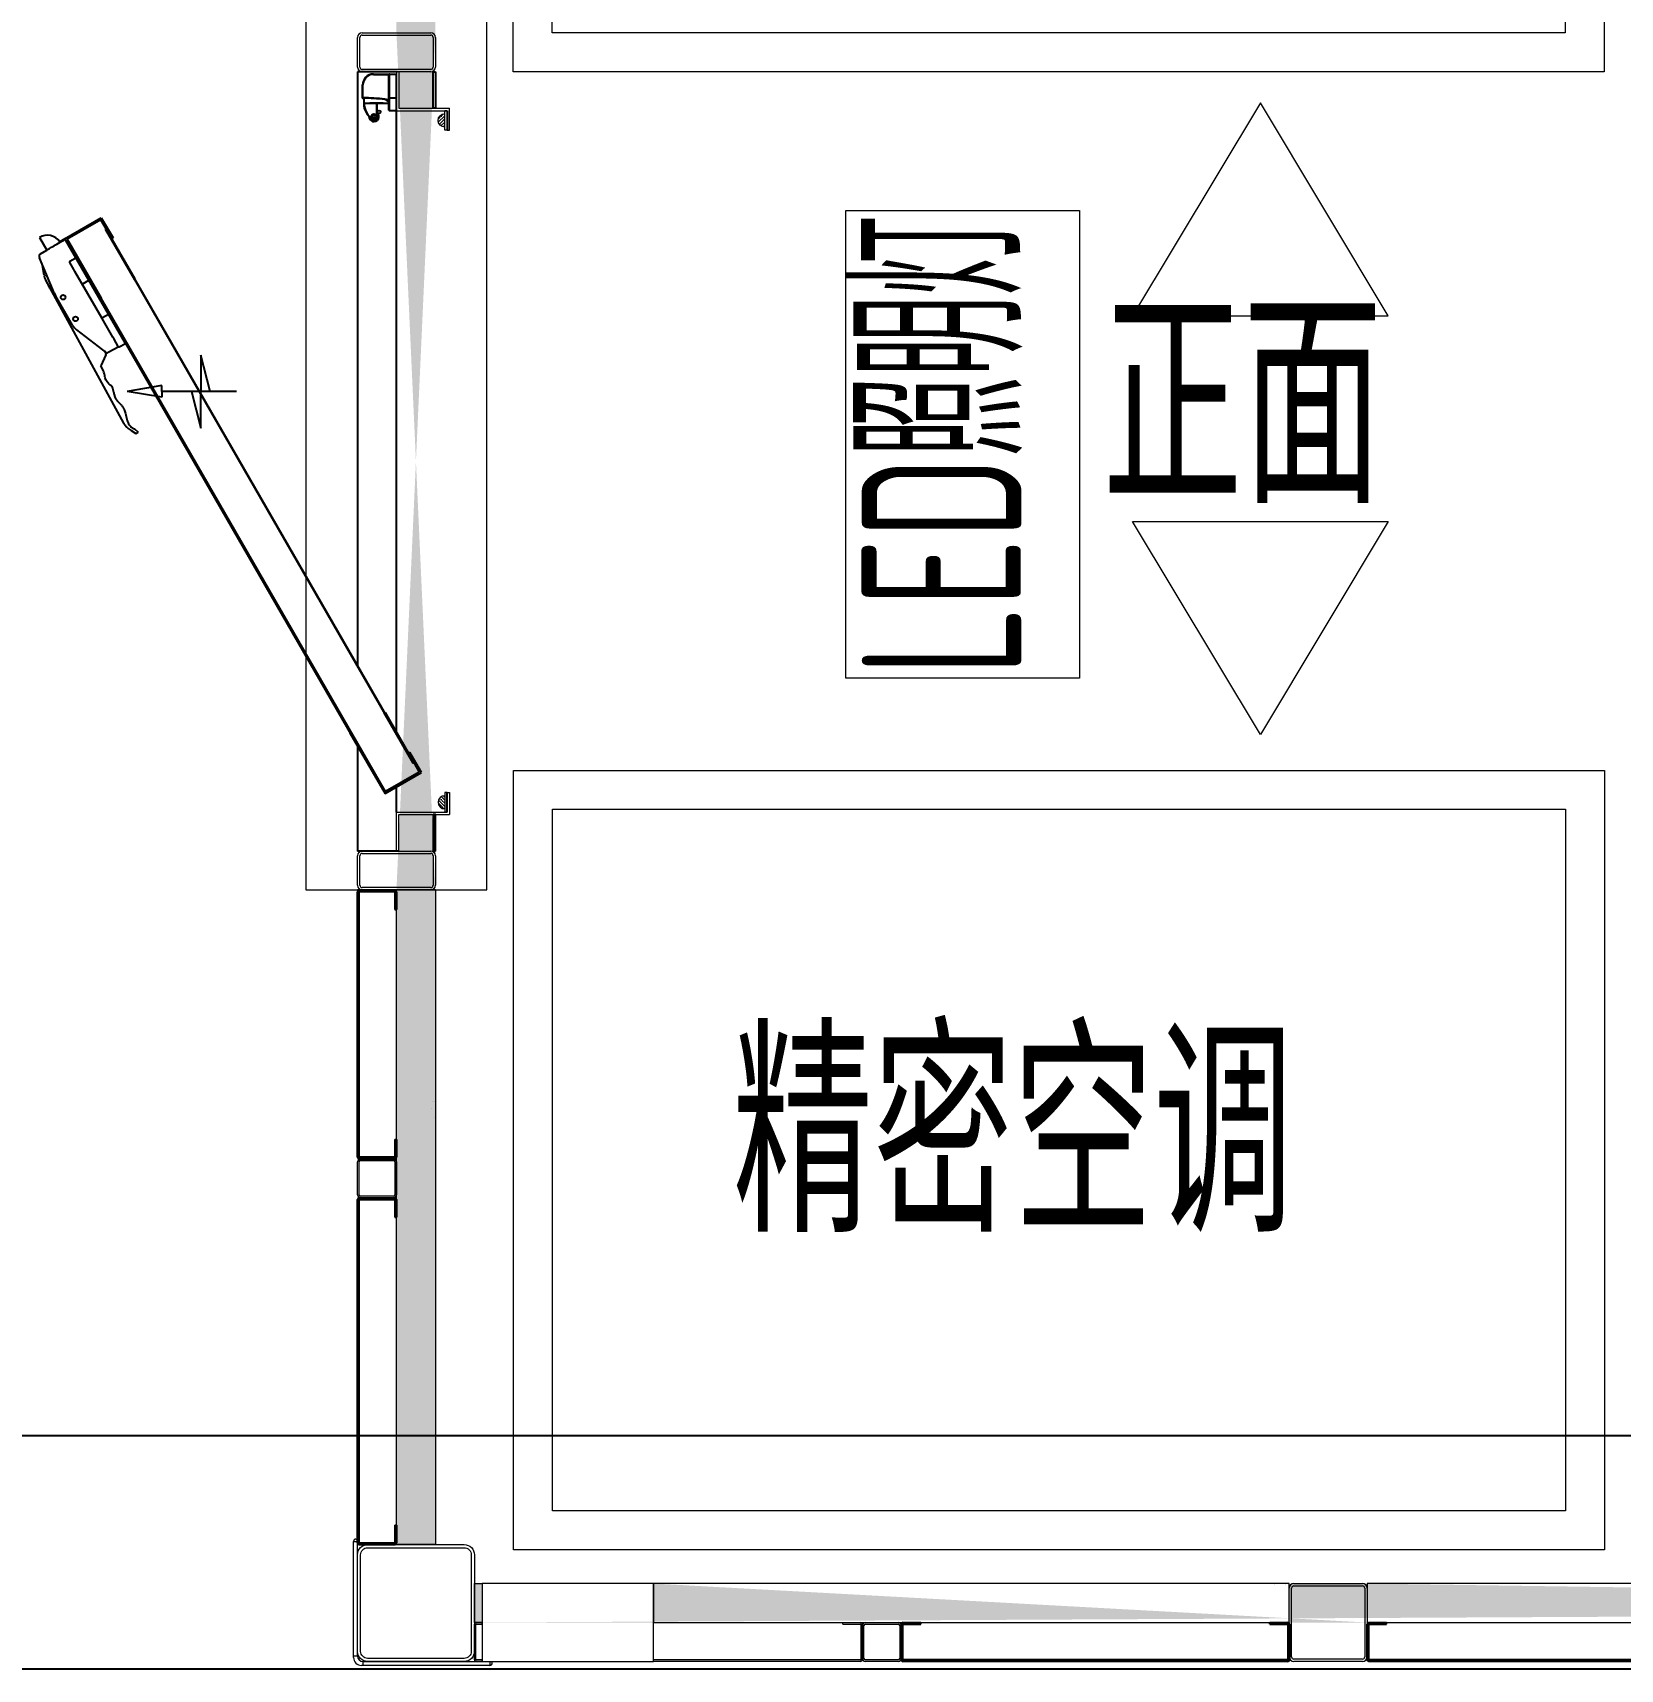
# Model space of a CAD drawing. Extents: x 758840 to 1108724, y -102573 to 143521.
# Drawn here: x 793771 to 795809, y 64583 to 66682 of the extents above; entities that cross this region are included whole.
import ezdxf

# ---------------------------------------------------------------- set-up
doc = ezdxf.new("R2010")
doc.units = 0
doc.header["$LTSCALE"] = 1000
doc.header["$MEASUREMENT"] = 0
doc.linetypes.add('DASHDOT', pattern=[1, 0.5, -0.25, 0, -0.25])
for name, color, linetype in [('02电气-设备', 255, 'Continuous'), ('02电气-设备基础', 252, 'Continuous'), ('DX', 3, 'DASHDOT'), ('HATCH', 4, 'Continuous'), ('hdt-101供电设计', 6, 'Continuous'), ('LWIRE', 1, 'Continuous'), ('空调标注', 3, 'Continuous')]:
    doc.layers.add(name, color=color, linetype=linetype)
doc.layers.add('ACS_KT_LH', color=51, linetype='ACS-LH', lineweight=60)
doc.layers.add('细实线', color=3, linetype='Continuous', lineweight=5)
doc.styles.add('Huarun_ziti', font='gbenor.shx', dxfattribs={"width": 0.7, "bigfont": 'gbcbig.shx'})
doc.styles.get("Standard").update_dxf_attribs({"font": 'gbenor.shx', "bigfont": 'gbcbig.shx'})
doc.styles.add('宋体', font='', dxfattribs={"width": 0.7})
doc.styles.get('宋体').set_extended_font_data('SimSun')
doc.linetypes.add('ACS-LH', pattern='A,1,-0.25,1,-0.25,1,-0.25,1,-0.4,["LH",宋体,S=0.25,R=0,X=-0.2,Y=-0.1],-0.4', length=5.55)

# ---------------------------------------------------------------- blocks, each defined once
blk = doc.blocks.new('40KW CRAC-1')
at = {"layer": 'DX', "linetype": 'ByBlock', "lineweight": 13}
for points in [[(-1400, 0), (-1400, 1000), (0, 1000), (0, 0)], [(-1350, 50), (-1350, 950), (-50, 950), (-50, 50)]]:
    blk.add_lwpolyline(points, close=True, dxfattribs=at)
at = {"layer": 'LWIRE', "lineweight": -3}
blk.add_text('精密空调', height=250, dxfattribs=at).set_placement((-1118.9, 407.3))
blk = doc.blocks.new('dfgfdgdf')
at = {"lineweight": 15}
h = blk.add_hatch(dxfattribs=at)
h.set_pattern_fill('ANSI35', color=2, scale=0.9)
h.set_pattern_definition([(45, (0, 0), (-4.041115254, 4.041115254), []), (45, (4.041, 0), (-4.041115254, 4.041115254), [7.14375, -1.42875, 0, -1.42875])])
h.paths.add_polyline_path([(1999348.3, 678429.3), (1999331.3, 678429.3, 1)])
blk.add_line((1999352.3, 678432.3), (1999327.3, 678432.3))
at = {"color": 0, "lineweight": 15}
for p, q in [((1999352.3, 678432.3), (1999327.3, 678432.3)), ((1999327.3, 678432.3), (1999327.3, 678429.3)), ((1999327.3, 678429.3), (1999352.3, 678429.3)), ((1999352.3, 678432.3), (1999352.3, 678429.3))]:
    blk.add_line(p, q, dxfattribs=at)
blk.add_arc((1999339.8, 678429.3), 8.49, 180, 360, dxfattribs=at)
blk = doc.blocks.new('BD4-PAL0101-LVPM-05')
at = {"ltscale": 5}
h = blk.add_hatch(dxfattribs=at)
h.set_pattern_fill('隔热材料01', color=8, scale=80, angle=225)
h.set_pattern_definition([(135, (16630031.106, -8273960.625), (-28.28427125, -28.28427125), [4.0142, -35.9858]), (135, (16630052.296, -8273939.435), (-28.28427125, -28.28427125), [4.0142, -35.9858]), (315, (16630018.67, -8273934.673), (28.28427125, 28.28427125), [4.0142, -35.9858]), (315, (16630026.344, -8273927), (28.28427125, 28.28427125), [4.0142, -35.9858]), (45, (16630003.813, -8273940.44), (-28.28427125, 28.28427125), [40.0194, 0.0194]), (360, (16630013.128, -8273933.964), (28.2842, -28.2842), [3.4144, -53.1542]), (341.56505, (16629988.258, -8273962.248), (28.284169758, -28.28429741), [2.244, -87.1988]), (341.56505, (16630016.542, -8273933.964), (28.284169758, -28.28429741), [2.244, -87.1988]), (18.43495, (16629980.586, -8273963.667), (28.28429741, -28.28416976), [4.488, -84.9548]), (18.43495, (16630008.87, -8273935.383), (28.28429741, -28.28416976), [4.488, -84.9548]), (288.43495, (16629993.225, -8273965.796), (28.28429741, -28.284169758), [21.3712, -68.0716]), (288.43495, (16630021.51, -8273937.512), (28.28429741, -28.284169758), [21.3712, -68.0716]), (341.56505, (16630002.822, -8273988.909), (28.284169758, -28.28429741), [2.244, -87.1988]), (341.56505, (16630031.106, -8273960.625), (28.284169758, -28.28429741), [2.244, -87.1988]), (360, (16630033.235, -8273961.334), (28.2842, -28.2842), [3.4144, -53.1542]), (18.43495, (16630008.365, -8273989.62), (28.28429741, -28.28416976), [4.488, -84.9548]), (18.43495, (16630036.65, -8273961.334), (28.28429741, -28.28416976), [4.488, -84.9548]), (270, (16630053.005, -8273941.564), (28.2842, -28.2842), [3.4144, -53.1542]), (288.43495, (16630024.011, -8273967.719), (28.28429741, -28.284169758), [2.244, -87.1988]), (288.43495, (16630052.296, -8273939.435), (28.28429741, -28.284169758), [2.244, -87.1988]), (251.56505, (16630024.72, -8273973.262), (28.28416976, -28.28429741), [4.488, -84.9548]), (251.56505, (16630053.005, -8273944.978), (28.28416976, -28.28429741), [4.488, -84.9548]), (341.56505, (16630000.899, -8273958.122), (28.284169758, -28.28429741), [21.3712, -68.0716]), (341.56505, (16630029.183, -8273929.838), (28.284169758, -28.28429741), [21.3712, -68.0716]), (270, (16630025.635, -8273921.457), (28.2842, -28.2842), [3.4144, -53.1542]), (288.43495, (16629997.35, -8273953.155), (28.28429741, -28.284169758), [2.244, -87.1988]), (288.43495, (16630025.635, -8273924.871), (28.28429741, -28.284169758), [2.244, -87.1988]), (251.56505, (16629998.77, -8273945.483), (28.28416976, -28.28429741), [4.488, -84.9548]), (251.56505, (16630027.054, -8273917.2), (28.28416976, -28.28429741), [4.488, -84.9548])])
edge = h.paths.add_edge_path()
edge.add_line((8308263.1, -4142761.1), (8308263.1, -4141811.1))
edge.add_line((8308213.1, -4141811.1), (8308213.1, -4142761.1))
edge.add_line((8308263.1, -4143861.1), (8308263.1, -4144701.1))
edge.add_line((8308213.1, -4144701.1), (8308213.1, -4143861.1))
h = blk.add_hatch(dxfattribs=at)
h.set_pattern_fill('隔热材料01', color=8, scale=80, angle=45)
h.set_pattern_definition([(315, (1.005, -51.474), (28.28427125, 28.28427125), [4.0142, -35.9858]), (315, (-20.185, -72.664), (28.28427125, 28.28427125), [4.0142, -35.9858]), (135, (13.44, -77.425), (-28.28427125, -28.28427125), [4.0142, -35.9858]), (135, (5.767, -85.1), (-28.28427125, -28.28427125), [4.0142, -35.9858]), (225, (28.298, -71.66), (28.28427125, -28.28427125), [40.0194, 0.0194]), (180, (18.983, -78.135), (-28.2842, 28.2842), [3.4144, -53.1542]), (161.56505, (43.853, -49.85), (-28.284169758, 28.28429741), [2.244, -87.1988]), (161.56505, (15.569, -78.135), (-28.284169758, 28.28429741), [2.244, -87.1988]), (198.43495, (51.525, -48.43), (-28.28429741, 28.28416976), [4.488, -84.9548]), (198.43495, (23.24, -76.716), (-28.28429741, 28.28416976), [4.488, -84.9548]), (108.43495, (38.886, -46.303), (-28.28429741, 28.284169758), [21.3712, -68.0716]), (108.43495, (10.602, -74.587), (-28.28429741, 28.284169758), [21.3712, -68.0716]), (161.56505, (29.29, -23.19), (-28.284169758, 28.28429741), [2.244, -87.1988]), (161.56505, (1.005, -51.474), (-28.284169758, 28.28429741), [2.244, -87.1988]), (180, (-1.124, -50.765), (-28.2842, 28.2842), [3.4144, -53.1542]), (198.43495, (23.746, -22.48), (-28.28429741, 28.28416976), [4.488, -84.9548]), (198.43495, (-4.538, -50.765), (-28.28429741, 28.28416976), [4.488, -84.9548]), (90, (-20.894, -70.535), (-28.2842, 28.2842), [3.4144, -53.1542]), (108.43495, (8.1, -44.38), (-28.28429741, 28.284169758), [2.244, -87.1988]), (108.43495, (-20.185, -72.664), (-28.28429741, 28.284169758), [2.244, -87.1988]), (71.56505, (7.39, -38.836), (-28.28416976, 28.28429741), [4.488, -84.9548]), (71.56505, (-20.894, -67.12), (-28.28416976, 28.28429741), [4.488, -84.9548]), (161.56505, (31.212, -53.976), (-28.284169758, 28.28429741), [21.3712, -68.0716]), (161.56505, (2.928, -82.26), (-28.284169758, 28.28429741), [21.3712, -68.0716]), (90, (6.476, -90.642), (-28.2842, 28.2842), [3.4144, -53.1542]), (108.43495, (34.76, -58.943), (-28.28429741, 28.284169758), [2.244, -87.1988]), (108.43495, (6.476, -87.228), (-28.28429741, 28.284169758), [2.244, -87.1988]), (71.56505, (33.34, -66.615), (-28.28416976, 28.28429741), [4.488, -84.9548]), (71.56505, (5.057, -94.9), (-28.28416976, 28.28429741), [4.488, -84.9548])])
edge = h.paths.add_edge_path()
edge.add_line((8308313.1, -4144801.1), (8308313.1, -4144751.1))
edge.add_line((8308323.1, -4144751.1), (8308323.1, -4144801.1))
edge.add_line((8308543.1, -4144801.1), (8309359, -4144801.1))
edge.add_line((8309359, -4144751.1), (8308543.1, -4144751.1))
edge.add_line((8309459, -4144801.1), (8311223.1, -4144801.1))
edge.add_line((8311223.1, -4144751.1), (8309459, -4144751.1))
edge.add_line((8312873.1, -4144801.1), (8318069.1, -4144801.1))
edge.add_line((8318069.1, -4144751.1), (8312873.1, -4144751.1))
edge.add_line((8318169.1, -4144801.1), (8321719.1, -4144801.1))
edge.add_line((8321719.1, -4144751.1), (8318169.1, -4144751.1))
edge = h.paths.add_edge_path(flags=17)
edge.add_line((8318069.1, -4144801.1), (8318069.1, -4144751.1))
edge.add_line((8318169.1, -4144751.1), (8318169.1, -4144801.1))
edge.add_line((8312873.1, -4144751.1), (8312873.1, -4144801.1))
edge.add_line((8311223.1, -4144801.1), (8311223.1, -4144751.1))
edge.add_line((8308543.1, -4144751.1), (8308543.1, -4144801.1))
edge.add_line((8321719.1, -4144801.1), (8321719.1, -4144751.1))
at = {"layer": 'HATCH'}
h = blk.add_hatch(dxfattribs=at)
h.set_pattern_fill('ANSI32', color=256, angle=240)
h.set_pattern_definition([(285, (8603550.961, -3074501.65), (9.200443495, 2.465251405), []), (285, (8603548.716, -3074505.539), (9.200443495, 2.465251405), [])])
h.paths.add_polyline_path([(8307833.6, -4143001.1), (8307790.3, -4143026.1), (8307834, -4143101.8), (8307832.6, -4143103.4), (8307787.6, -4143025.4), (8307834.3, -4142998.4), (8307849.3, -4143024.3), (8307847.6, -4143025.3), (8307840.6, -4143013.2)])
h = blk.add_hatch(dxfattribs=at)
h.set_pattern_fill('ISO02W100', color=256, scale=0.5, angle=330)
h.set_pattern_definition([(330, (8603550.9606, -3074501.6503), (1.25, 2.1650635095), [6, -1.5])])
h.paths.add_polyline_path([(8307840.6, -4143013.2), (8307847.6, -4143025.3), (8307877.6, -4143077.4), (8307876.8, -4143077.9), (8307839.7, -4143013.7)])
h = blk.add_hatch(dxfattribs=at)
h.set_pattern_fill('ISO02W100', color=256, scale=0.5, angle=270)
h.set_pattern_definition([(270, (11320714.6773, -3154496.8155), (2.5, -5e-16), [6, -1.5])])
h.paths.add_polyline_path([(8308235.4, -4143697.7), (8308228.4, -4143685.5), (8308198.4, -4143633.5), (8308197.5, -4143634), (8308234.6, -4143698.2)])
h = blk.add_hatch(dxfattribs=at)
h.set_pattern_fill('ANSI32', color=256, angle=180)
h.set_pattern_definition([(225, (11320714.677, -3154496.816), (6.73519209, -6.73519209), []), (225, (11320710.187, -3154496.816), (6.73519209, -6.73519209), [])])
h.paths.add_polyline_path([(8308242.4, -4143709.8), (8308199.1, -4143734.8), (8308155.4, -4143659.1), (8308153.4, -4143659.5), (8308198.4, -4143737.5), (8308245.2, -4143710.5), (8308230.2, -4143684.5), (8308228.4, -4143685.5), (8308235.4, -4143697.7)])
at = {"lineweight": 15}
for p, q in [((8308096.8, -4142666.5), (8308096.8, -4143861.1)), ((8308329.3, -4143861.1), (8308329.3, -4142666.5)), ((8308213, -4142811.1), (8308213, -4142861.1)), ((8308216, -4142811.1), (8308216, -4142858.1)), ((8308216, -4142858.1), (8308281, -4142858.1)), ((8308281, -4142886.1), (8308281, -4142858.1)), ((8308213, -4142861.1), (8308278, -4142861.1)), ((8308278, -4142861.1), (8308278, -4142886.1)), ((8308278, -4142886.1), (8308281, -4142886.1)), ((8308278, -4143761.1), (8308278, -4143736.1)), ((8308278, -4143736.1), (8308281, -4143736.1)), ((8308281, -4143736.1), (8308281, -4143764.1)), ((8308213, -4143811.1), (8308213, -4143761.1)), ((8308213, -4143761.1), (8308278, -4143761.1)), ((8308216, -4143811.1), (8308216, -4143764.1)), ((8308216, -4143764.1), (8308281, -4143764.1)), ((8308096.8, -4143861.1), (8308329.3, -4143861.1)), ((8308213.1, -4144701.1), (8308213.1, -4143861.1)), ((8308213.1, -4143861.1), (8308263.1, -4143861.1)), ((8308263.1, -4143861.1), (8308263.1, -4144701.1)), ((8308263.1, -4144701.1), (8308213.1, -4144701.1)), ((8308313.1, -4144801.1), (8308313.1, -4144751.1)), ((8308313.1, -4144751.1), (8308323.1, -4144751.1)), ((8308323.1, -4144751.1), (8308323.1, -4144801.1)), ((8309359, -4144751.1), (8308543.1, -4144751.1)), ((8308543.1, -4144751.1), (8308543.1, -4144801.1)), ((8309359, -4144801.1), (8309359, -4144751.1)), ((8309459, -4144751.1), (8309459, -4144801.1)), ((8311223.1, -4144751.1), (8309459, -4144751.1)), ((8308323.1, -4144801.1), (8308313.1, -4144801.1)), ((8308323.1, -4144803.1), (8308323.1, -4144801.1)), ((8308543.1, -4144801.1), (8309359, -4144801.1)), ((8309459, -4144801.1), (8311223.1, -4144801.1)), ((8308323.1, -4144851.1), (8308323.1, -4144849.1)), ((8308543.1, -4144851.1), (8308543.1, -4144849.1))]:
    blk.add_line(p, q, dxfattribs=at)
at = {"lineweight": -3}
for p, q in [((8308213, -4142811.1), (8308163, -4142811.1)), ((8308163, -4142811.1), (8308163, -4143572.2)), ((8308213, -4143660.8), (8308213, -4142861.1)), ((8308163, -4143676.2), (8308163, -4143811.1)), ((8308213, -4143761.1), (8308213, -4143729.1)), ((8308213, -4143811.1), (8308163.1, -4143811.1))]:
    blk.add_line(p, q, dxfattribs=at)
at = {"linetype": 'Continuous'}
for p, q in [((8308183.5, -4142814.1), (8308183.5, -4142814.6)), ((8308183.5, -4142814.1), (8308213, -4142814.1)), ((8308183.5, -4142814.6), (8308203.5, -4142814.6)), ((8308203, -4142814.1), (8308203, -4142849.4)), ((8308203.5, -4142860.6), (8308203.5, -4142814.7)), ((8308204, -4142814.1), (8308204, -4142814.4)), ((8308204, -4142861.1), (8308204, -4142814.4)), ((8308204, -4142814.4), (8308213, -4142814.4)), ((8308213, -4142861.1), (8308213, -4142814.1)), ((8308169.5, -4142844.6), (8308169.5, -4142828.1)), ((8308169.5, -4142828.1), (8308170, -4142828.1)), ((8308170, -4142844.6), (8308170, -4142828.1)), ((8308169.5, -4142844.6), (8308170, -4142844.6)), ((8308170, -4142845.1), (8308170, -4142844.6)), ((8308171.1, -4142845.1), (8308171.1, -4142852)), ((8308203.4, -4142852), (8308171.1, -4142852)), ((8308171.6, -4142851.7), (8308171.6, -4142845.1)), ((8308195.9, -4142851.5), (8308179.3, -4142851.5)), ((8308187.7, -4142868.5), (8308187.7, -4142852)), ((8308188.2, -4142868.5), (8308188.2, -4142851.5)), ((8308198.3, -4142846.4), (8308198.3, -4142846.9)), ((8308203.5, -4142849.4), (8308203, -4142849.4)), ((8308204, -4142844.8), (8308213, -4142844.8)), ((8308182.3, -4142871.5), (8308182, -4142871.9)), ((8308187.7, -4142868.5), (8308188.2, -4142868.5)), ((8308213, -4142861.1), (8308204, -4142861.1))]:
    blk.add_line(p, q, dxfattribs=at)
for p, q in [((8308214.5, -4142811.1), (8308213, -4142811.1)), ((8307787.6, -4143025.4), (8307834.3, -4142998.4)), ((8307833.6, -4143001.1), (8307790.3, -4143026.1)), ((8307847.6, -4143025.3), (8307833.6, -4143001.1)), ((8307834.3, -4142998.4), (8307849.3, -4143024.3)), ((8307832.6, -4143103.4), (8307787.6, -4143025.4)), ((8307865.2, -4143159.8), (8307787.6, -4143025.4)), ((8307790.3, -4143026.1), (8307834, -4143101.8)), ((8308202.1, -4143640), (8307840.6, -4143013.2)), ((8307849.3, -4143024.3), (8307847.6, -4143025.3)), ((8307876.8, -4143077.9), (8307877.6, -4143077.4)), ((8307876.8, -4143077.9), (8308201.3, -4143640.5)), ((8307832.6, -4143103.4), (8307834, -4143101.8)), ((8307832.6, -4143103.4), (8308157.1, -4143666)), ((8308158.8, -4143665), (8307834, -4143101.8)), ((8307973.9, -4143221.4), (8307961.9, -4143174.7)), ((8307961.9, -4143174.7), (8307961.9, -4143221.5)), ((8307911.9, -4143213.8), (8307867.5, -4143221.4)), ((8307911.9, -4143221.4), (8307911.9, -4143213.8)), ((8307911.9, -4143228.9), (8307867.5, -4143221.4)), ((8307911.9, -4143221.4), (8307911.9, -4143228.9)), ((8308007.9, -4143221.4), (8307911.9, -4143221.4)), ((8307949.9, -4143221.4), (8307961.9, -4143268.4)), ((8307961.9, -4143268.4), (8307961.9, -4143221.5)), ((8308197.5, -4143634), (8308198.4, -4143633.5)), ((8308197.5, -4143634), (8308198.4, -4143633.5)), ((8308153.4, -4143659.5), (8308155.4, -4143659.1)), ((8308153.4, -4143659.5), (8308155.4, -4143659.1)), ((8308153.4, -4143659.5), (8308198.4, -4143737.5)), ((8308199.1, -4143734.8), (8308155.4, -4143659.1)), ((8308230.2, -4143684.5), (8308228.4, -4143685.5)), ((8308228.4, -4143685.5), (8308242.4, -4143709.8)), ((8308245.2, -4143710.5), (8308230.2, -4143684.5)), ((8308198.4, -4143737.5), (8308245.2, -4143710.5)), ((8308242.4, -4143709.8), (8308199.1, -4143734.8)), ((8308216, -4143811.1), (8308213, -4143811.1))]:
    blk.add_line(p, q)
at = {"linetype": 'Continuous', "lineweight": 25}
for p, q in [((8307754.9, -4143023.7), (8307764.3, -4143039.9)), ((8307787.6, -4143025.4), (8307781.2, -4143029.3)), ((8307787.6, -4143025.4), (8307788, -4143026.2)), ((8307788, -4143026.2), (8307788.1, -4143026.2)), ((8307801.7, -4143049.8), (8307788.1, -4143026.2)), ((8307756.3, -4143044.9), (8307764.3, -4143039.9)), ((8307773.6, -4143094.7), (8307754.8, -4143049.8)), ((8307761.1, -4143072.3), (8307759, -4143059.9)), ((8307798.8, -4143064.9), (8307793.7, -4143055.9)), ((8307793.9, -4143054.3), (8307801.7, -4143049.8)), ((8307800.4, -4143067.6), (8307798.8, -4143064.9)), ((8307809.3, -4143082.9), (8307800.4, -4143067.6)), ((8307801.7, -4143049.8), (8307807.1, -4143059.2)), ((8307807.1, -4143059.2), (8307809, -4143062.6)), ((8307809, -4143062.6), (8307818.4, -4143078.8)), ((8307863.3, -4143262.2), (8307763.2, -4143078.7)), ((8307764.8, -4143081.6), (8307764.6, -4143081.7)), ((8307835.2, -4143128), (8307809.3, -4143082.9)), ((8307810.6, -4143083.3), (8307818.4, -4143078.8)), ((8307818.4, -4143078.8), (8307843.4, -4143122.1)), ((8307773, -4143097), (8307773.2, -4143096.9)), ((8307797.4, -4143136.5), (8307775.3, -4143098.1)), ((8307849, -4143151.9), (8307835.2, -4143128)), ((8307835.6, -4143126.6), (8307843.4, -4143122.1)), ((8307843.4, -4143122.1), (8307857.7, -4143146.9)), ((8307841.9, -4143172.1), (8307802.7, -4143142.4)), ((8307850.6, -4143154.5), (8307849, -4143151.9)), ((8307857.7, -4143146.9), (8307859.6, -4143150.2)), ((8307859.6, -4143150.2), (8307865.2, -4143159.8)), ((8307840, -4143171.8), (8307838.9, -4143169.9)), ((8307856.6, -4143164.3), (8307842.9, -4143171.6)), ((8307855.8, -4143163.6), (8307850.6, -4143154.5)), ((8307857.4, -4143164.3), (8307865.2, -4143159.8)), ((8307840.1, -4143174.5), (8307833.6, -4143188.6)), ((8307837.1, -4143195), (8307833.6, -4143188.6)), ((8307872.4, -4143271.6), (8307878.7, -4143275.3)), ((8307876.9, -4143269.4), (8307881.5, -4143273.8)), ((8307878.7, -4143275.3), (8307881.5, -4143273.8)), ((8308163.1, -4144203.9), (8308163.1, -4143863.3)), ((8308165.1, -4144203.9), (8308165.1, -4143863.3)), ((8308165.3, -4143861.1), (8308210.9, -4143861.1)), ((8308165.3, -4143863.1), (8308210.9, -4143863.1)), ((8308211.1, -4143863.3), (8308211.1, -4143886.1)), ((8308213.1, -4143863.3), (8308213.1, -4143886.1)), ((8308211.1, -4143886.1), (8308213.1, -4143886.1)), ((8308211.1, -4144181.1), (8308213.1, -4144181.1)), ((8308211.1, -4144181.1), (8308211.1, -4144203.9)), ((8308213.1, -4144181.1), (8308213.1, -4144203.9)), ((8308210.9, -4144204.1), (8308165.3, -4144204.1)), ((8308165.3, -4144206.1), (8308210.9, -4144206.1)), ((8308210.9, -4144206.1), (8308165.3, -4144206.1)), ((8308163.1, -4144698.9), (8308163.1, -4144258.3)), ((8308165.1, -4144698.9), (8308165.1, -4144258.3)), ((8308165.3, -4144256.1), (8308210.9, -4144256.1)), ((8308165.3, -4144258.1), (8308210.9, -4144258.1)), ((8308211.1, -4144258.3), (8308211.1, -4144281.1)), ((8308213.1, -4144258.3), (8308213.1, -4144281.1)), ((8308211.1, -4144281.1), (8308213.1, -4144281.1)), ((8308211.1, -4144676.1), (8308213.1, -4144676.1)), ((8308211.1, -4144676.1), (8308211.1, -4144698.9)), ((8308213.1, -4144676.1), (8308213.1, -4144698.9)), ((8308210.9, -4144699.1), (8308165.3, -4144699.1)), ((8308165.3, -4144701.1), (8308210.9, -4144701.1)), ((8308210.9, -4144701.1), (8308165.3, -4144701.1)), ((8308861.1, -4144848.9), (8308861.1, -4144803.3)), ((8308863.1, -4144848.9), (8308863.1, -4144803.3)), ((8308863.3, -4144801.1), (8308886.1, -4144801.1)), ((8308863.3, -4144803.1), (8308886.1, -4144803.1)), ((8308886.1, -4144803.1), (8308886.1, -4144801.1)), ((8309334.1, -4144803.1), (8309334.1, -4144801.1)), ((8309334.1, -4144801.1), (8309356.9, -4144801.1)), ((8309334.1, -4144803.1), (8309356.9, -4144803.1)), ((8309357.1, -4144803.3), (8309357.1, -4144848.9)), ((8309359.1, -4144848.9), (8309359.1, -4144803.3)), ((8309359.1, -4144803.3), (8309359.1, -4144848.9)), ((8309459, -4144848.9), (8309459, -4144803.3)), ((8309461, -4144848.9), (8309461, -4144803.3)), ((8309461.2, -4144801.1), (8309484, -4144801.1)), ((8309461.2, -4144803.1), (8309484, -4144803.1)), ((8309484, -4144803.1), (8309484, -4144801.1)), ((8309356.9, -4144849.1), (8308863.3, -4144849.1)), ((8309356.9, -4144851.1), (8308863.3, -4144851.1)), ((8310011.5, -4144849.1), (8309461.2, -4144849.1)), ((8310011.5, -4144851.1), (8309461.2, -4144851.1))]:
    blk.add_line(p, q, dxfattribs=at)
at = {"linetype": 'ByBlock', "lineweight": 15}
for p, q in [((8308263.1, -4143861.1), (8308163.1, -4143861.1)), ((8308158.1, -4144846.1), (8308158.1, -4144697.1)), ((8308158.1, -4144697.1), (8308163.1, -4144697.1)), ((8308313.1, -4144751.1), (8308313.1, -4144851.1)), ((8308543.1, -4144751.1), (8308323.1, -4144751.1)), ((8308323.1, -4144751.1), (8308323.1, -4144851.1)), ((8308543.1, -4144851.1), (8308543.1, -4144751.1)), ((8308163.1, -4144844.1), (8308158.1, -4144844.1)), ((8308170.1, -4144851.1), (8308170.1, -4144856.1)), ((8308323.1, -4144851.1), (8308543.1, -4144851.1)), ((8308333.1, -4144851.1), (8308333.1, -4144856.1)), ((8308333.1, -4144856.1), (8308168.1, -4144856.1))]:
    blk.add_line(p, q, dxfattribs=at)
at = {"linetype": 'Continuous', "lineweight": 15}
for p, q in [((8308240.6, -4143861.6), (8308240.6, -4143861.6)), ((8308262.8, -4143906.5), (8308262.8, -4143906.5)), ((8308259.4, -4144132.9), (8308259.4, -4144132.9)), ((8308261.5, -4144132.4), (8308261.5, -4144132.4)), ((8308257.6, -4144140.9), (8308257.6, -4144140.9)), ((8308262.3, -4144153.5), (8308262.3, -4144153.5)), ((8308214.2, -4144220.1), (8308214.2, -4144220.1)), ((8309339.9, -4144751.8), (8309339.9, -4144751.8)), ((8309354.6, -4144752.3), (8309354.6, -4144752.3)), ((8308313.1, -4144848.9), (8308313.1, -4144803.3)), ((8308315.1, -4144848.9), (8308315.1, -4144803.3)), ((8308315.3, -4144801.1), (8308323.1, -4144801.1)), ((8308315.3, -4144803.1), (8308323.1, -4144803.1)), ((8308786.1, -4144803.1), (8308786.1, -4144801.1)), ((8308786.1, -4144801.1), (8308808.9, -4144801.1)), ((8308786.1, -4144803.1), (8308808.9, -4144803.1)), ((8308809.1, -4144803.3), (8308809.1, -4144848.9)), ((8308811.1, -4144848.9), (8308811.1, -4144803.3)), ((8308811.1, -4144803.3), (8308811.1, -4144848.9)), ((8308853.8, -4144800.6), (8308853.8, -4144800.6)), ((8308323.1, -4144849.1), (8308315.3, -4144849.1)), ((8308323.1, -4144851.1), (8308315.3, -4144851.1)), ((8308808.9, -4144849.1), (8308543.1, -4144849.1)), ((8308808.9, -4144851.1), (8308543.1, -4144851.1))]:
    blk.add_line(p, q, dxfattribs=at)
for points in [[(8308263, -4142811.1), (8308263, -4142858.1), (8308260.3, -4142858.1), (8308260.3, -4142811.1)], [(8308263, -4143811.1), (8308263, -4143764.1), (8308260.3, -4143764.1), (8308260.3, -4143811.1)]]:
    blk.add_lwpolyline(points, close=True)
at = {"linetype": 'Continuous', "lineweight": 25, "flags": 128}
for points in [[(8307764.3, -4143039.9), (8307764.4, -4143039.8), (8307764.7, -4143039.7), (8307765.2, -4143039.4), (8307765.9, -4143039), (8307766.8, -4143038.5), (8307767.8, -4143037.9), (8307769.1, -4143037.2), (8307770.4, -4143036.4), (8307772, -4143035.5), (8307773.7, -4143034.5), (8307775.5, -4143033.4), (8307777.4, -4143032.3), (8307779.4, -4143031.2), (8307781.5, -4143030), (8307783.6, -4143028.7), (8307785.8, -4143027.5), (8307788, -4143026.2)], [(8307773, -4143097), (8307772.9, -4143096.9), (8307772.8, -4143096.6), (8307772.5, -4143096.1), (8307772.1, -4143095.4), (8307771.6, -4143094.6), (8307771.1, -4143093.6), (8307770.5, -4143092.4), (8307769.8, -4143091.2), (8307769.1, -4143090), (8307768.4, -4143088.7), (8307767.8, -4143087.5), (8307767.1, -4143086.3), (8307766.5, -4143085.2), (8307766, -4143084.2), (8307765.5, -4143083.3), (8307765.1, -4143082.6), (8307764.8, -4143082.1), (8307764.7, -4143081.8), (8307764.6, -4143081.7), (8307764.6, -4143081.7)], [(8307842.9, -4143171.6), (8307842.7, -4143171.7), (8307842.5, -4143171.8), (8307842.4, -4143171.9), (8307842.2, -4143172), (8307842.1, -4143172), (8307842, -4143172.1), (8307842, -4143172.1), (8307841.9, -4143172.1)]]:
    blk.add_lwpolyline(points, dxfattribs=at)
for points in [[(8307877.6, -4143077.4), (8307840.6, -4143013.2), (8307839.7, -4143013.7), (8307876.8, -4143077.9)], [(8308198.4, -4143633.5), (8308235.4, -4143697.7), (8308234.6, -4143698.2), (8308197.5, -4143634)]]:
    blk.add_lwpolyline(points)
at = {"linetype": 'Continuous'}
for radius in [3.25, 1.75]:
    blk.add_circle((8308184.1, -4142868.5), radius, dxfattribs=at)
blk.add_circle((8308190.6, -4142862.8), 1.99)
at = {"linetype": 'Continuous', "lineweight": 25}
for centre in [(8307785.2, -4143100.6), (8307801.2, -4143128.3)]:
    blk.add_circle(centre, 3, dxfattribs=at)
at = {"linetype": 'Continuous'}
for centre, radius, start, end in [((8308183.5, -4142828.1), 14, 90, 180), ((8308183.5, -4142828.1), 13.5, 90, 180), ((8308204, -4142814.6), 0.5, 90.0307, 180.0307), ((8308197, -4142814.7), 6.52, 359.9998, 0.7102), ((8308200.7, -4142814.4), 3.26, 359.9989, 1.4196), ((8308170, -4142844.6), 0.5, 180, 269.877), ((8308169.5, -4143077.5), 232.9, 82.8973, 89.877), ((8308169.5, -4143077.5), 232.4, 82.8973, 89.877), ((8308194.7, -4142852), 23.6, 180, 237.6083), ((8308194.7, -4142852), 23.1, 180, 237.6083), ((8308197.5, -4142852.8), 6.5, 32.2064, 82.8973), ((8308197.5, -4142852.8), 6, 0, 82.8973), ((8308191.2, -4142852.9), 12.3, 6.639, 8.0783), ((8308191.5, -4142852.9), 12, 6.1504, 6.6338), ((8308184.1, -4142868.5), 6.5, 177.5273, 50.7667), ((8308184.1, -4142868.5), 6, 181.7783, 46.7896), ((8308184.2, -4142868.5), 4, 237.6083, 0), ((8308184.2, -4142868.5), 3.5, 237.6083, 0), ((8308204, -4142860.6), 0.5, 180, 270)]:
    blk.add_arc(centre, radius, start, end, dxfattribs=at)
at = {"linetype": 'Continuous', "lineweight": 25}
for centre, radius, start, end in [((8307764.9, -4143041), 20, 35.6951, 119.9999), ((8307758.5, -4143048.3), 4, 121.9999, 202.7467), ((8307780.9, -4143069.3), 20, 188.5112, 190.4112), ((8307810.1, -4143082.4), 1, 209.9935, 299.9935), ((8307801.3, -4143083.1), 30, 202.7467, 209.9999), ((8307836.1, -4143127.5), 1, 119.9935, 209.9935), ((8307814.7, -4143126.5), 20, 209.9999, 232.8925), ((8307837.4, -4143173.3), 3, 335.366, 28.1526), ((8307885.2, -4143250.1), 25, 224.8765, 239.298), ((8308165.3, -4143863.3), 2.2, 90, 180), ((8308165.3, -4143863.3), 0.2, 90, 180), ((8308210.9, -4143863.3), 2.2, 0, 90), ((8308210.9, -4143863.3), 0.2, 0, 90), ((8308165.3, -4144203.9), 2.2, 180, 270), ((8308165.3, -4144203.9), 0.2, 180, 270), ((8308210.9, -4144203.9), 0.2, 270, 0), ((8308210.9, -4144203.9), 2.2, 270, 0), ((8308165.3, -4144258.3), 2.2, 90, 180), ((8308165.3, -4144258.3), 0.2, 90, 180), ((8308210.9, -4144258.3), 2.2, 0, 90), ((8308210.9, -4144258.3), 0.2, 0, 90), ((8308165.3, -4144698.9), 2.2, 180, 270), ((8308165.3, -4144698.9), 0.2, 180, 270), ((8308210.9, -4144698.9), 0.2, 270, 0), ((8308210.9, -4144698.9), 2.2, 270, 0), ((8308863.3, -4144803.3), 2.2, 90, 180), ((8308863.3, -4144803.3), 0.2, 90, 180), ((8309356.9, -4144803.3), 2.2, 0, 90), ((8309356.9, -4144803.3), 0.2, 0, 90), ((8309461.2, -4144803.3), 2.2, 90, 180), ((8309461.2, -4144803.3), 0.2, 90, 180), ((8308863.3, -4144848.9), 2.2, 180, 270), ((8308863.3, -4144848.9), 0.2, 180, 270), ((8309356.9, -4144848.9), 0.2, 270, 0), ((8309356.9, -4144848.9), 2.2, 270, 0), ((8309461.2, -4144848.9), 2.2, 180, 270), ((8309461.2, -4144848.9), 0.2, 180, 270)]:
    blk.add_arc(centre, radius, start, end, dxfattribs=at)
at = {"linetype": 'ByBlock', "lineweight": 15}
for centre, radius, start, end in [((8308161.1, -4144697.1), 3, 90, 180), ((8308168.1, -4144846.1), 10, 180, 270), ((8308170.1, -4144844.1), 7, 180, 270), ((8308333.1, -4144853.1), 3, 270, 0)]:
    blk.add_arc(centre, radius, start, end, dxfattribs=at)
at = {"linetype": 'Continuous', "lineweight": 15}
for centre, radius, start, end in [((8308315.3, -4144803.3), 2.2, 90, 180), ((8308315.3, -4144803.3), 0.2, 90, 180), ((8308808.9, -4144803.3), 2.2, 0, 90), ((8308808.9, -4144803.3), 0.2, 0, 90), ((8308315.3, -4144848.9), 2.2, 180, 270), ((8308315.3, -4144848.9), 0.2, 180, 270), ((8308808.9, -4144848.9), 0.2, 270, 0), ((8308808.9, -4144848.9), 2.2, 270, 0)]:
    blk.add_arc(centre, radius, start, end, dxfattribs=at)
at = {"linetype": 'Continuous', "lineweight": 25}
for centre, major_axis, ratio, start_param, end_param in [((8307794.5, -4143055.4), (-0.65, 1.12), 0.770402, 0, 1.570796), ((8307856.7, -4143163.1), (-0.65, 1.13), 0.766044, 1.570796, 2.407056), ((8307856.7, -4143163.1), (-0.65, 1.13), 0.766044, 2.407056, 3.141593)]:
    blk.add_ellipse(centre, major_axis=major_axis, ratio=ratio, start_param=start_param, end_param=end_param, dxfattribs=at)
at = {"linetype": 'Continuous'}
for points, knots in [([(8308203.5, -4142814.7), (8308203.5, -4142814.7), (8308203.5, -4142814.6), (8308203.5, -4142814.6), (8308203.6, -4142814.5), (8308203.7, -4142814.5), (8308203.8, -4142814.4), (8308203.9, -4142814.4), (8308204, -4142814.4)], [0, 0, 0, 0, 0.080311, 0.16989, 0.274034, 0.394487, 0.679099, 1, 1, 1, 1]), ([(8308203.5, -4142814.6), (8308203.5, -4142814.5), (8308203.6, -4142814.4), (8308203.7, -4142814.4), (8308203.9, -4142814.4), (8308203.9, -4142814.4), (8308204, -4142814.4)], [0, 0, 0, 0, 0.389192, 0.527509, 0.678026, 1, 1, 1, 1]), ([(8308179.3, -4142851.5), (8308179.3, -4142851.5), (8308179.2, -4142851.5), (8308179.1, -4142851.5), (8308179, -4142851.5), (8308179, -4142851.5), (8308178.9, -4142851.5), (8308178.9, -4142851.5), (8308178.8, -4142851.5), (8308178.8, -4142851.5), (8308178.8, -4142851.5), (8308178.8, -4142851.5)], [0, 0, 0, 0, 0.193349, 0.37967, 0.551242, 0.701751, 0.82558, 0.91801, 0.975918, 0.991706, 1, 1, 1, 1]), ([(8308179.3, -4142851.7), (8308179.2, -4142851.7), (8308179.1, -4142851.7), (8308179, -4142851.8), (8308178.9, -4142851.8), (8308178.8, -4142851.9), (8308178.8, -4142851.9), (8308178.8, -4142852), (8308178.8, -4142852)], [0, 0, 0, 0, 0.318418, 0.601539, 0.722113, 0.826859, 0.917754, 1, 1, 1, 1]), ([(8308179.3, -4142852), (8308179.3, -4142852), (8308179.3, -4142852), (8308179.3, -4142852), (8308179.3, -4142852), (8308179.3, -4142851.9), (8308179.3, -4142851.9), (8308179.3, -4142851.9), (8308179.3, -4142851.9), (8308179.3, -4142851.8), (8308179.3, -4142851.8), (8308179.3, -4142851.7)], [0, 0, 0, 0, 0.004306, 0.017161, 0.038493, 0.068226, 0.152399, 0.268094, 0.413401, 0.585904, 1, 1, 1, 1]), ([(8308203, -4142849.4), (8308203.1, -4142849.5), (8308203.2, -4142850.1), (8308203.3, -4142850.7), (8308203.4, -4142851.2)], [0, 0, 0, 0, 0.25148, 1, 1, 1, 1]), ([(8308203.5, -4142845), (8308203.5, -4142845), (8308203.5, -4142845), (8308203.5, -4142844.9), (8308203.6, -4142844.9), (8308203.7, -4142844.8), (8308203.8, -4142844.8), (8308203.9, -4142844.8), (8308204, -4142844.8)], [0, 0, 0, 0, 0.080311, 0.16989, 0.274034, 0.394487, 0.679099, 1, 1, 1, 1])]:
    blk.add_open_spline(points, degree=3, knots=knots, dxfattribs=at)
at = {"linetype": 'Continuous', "lineweight": 25}
for points, knots in [([(8307763.2, -4143078.7), (8307763.2, -4143078.7), (8307763.2, -4143078.7), (8307763.2, -4143078.7), (8307763.2, -4143078.7), (8307763.2, -4143078.7), (8307763.1, -4143078.5), (8307762.7, -4143077.8), (8307762.2, -4143076.5), (8307761.6, -4143074.8), (8307761.3, -4143073.5), (8307761.2, -4143072.9)], [0, 0, 0, 0, 0.000472, 0.001102, 0.002314, 0.007063, 0.025853, 0.100787, 0.400751, 0.698075, 1, 1, 1, 1]), ([(8307845.7, -4143212.8), (8307844.9, -4143212.2), (8307843.4, -4143211.1), (8307841.5, -4143209), (8307840.1, -4143206.5), (8307839.2, -4143203.7), (8307838.6, -4143200.8), (8307838, -4143197.9), (8307837.4, -4143196), (8307837.1, -4143195)], [0, 0, 0, 0, 0.139985, 0.280152, 0.420261, 0.56011, 0.706673, 0.853191, 1, 1, 1, 1]), ([(8307845.7, -4143212.8), (8307846.2, -4143213.2), (8307846.8, -4143213.7), (8307847.4, -4143214.4), (8307847.6, -4143214.8), (8307847.8, -4143215), (8307847.9, -4143215.2), (8307847.9, -4143215.3), (8307848, -4143215.4), (8307848, -4143215.4), (8307848, -4143215.4), (8307848, -4143215.5), (8307848, -4143215.5), (8307848, -4143215.5), (8307848, -4143215.5)], [0, 0, 0, 0, 0.481251, 0.653153, 0.771122, 0.850158, 0.902214, 0.93624, 0.958507, 0.973197, 0.986566, 0.992393, 0.997095, 1, 1, 1, 1]), ([(8307848, -4143215.5), (8307848, -4143215.5), (8307848.5, -4143216.5), (8307849.3, -4143218.8), (8307850.1, -4143222.5), (8307850.8, -4143225.7), (8307851.7, -4143228.5), (8307852.5, -4143230.3), (8307853.6, -4143232), (8307855.1, -4143234), (8307857.4, -4143236.4), (8307860.2, -4143239.2), (8307861.8, -4143241.4), (8307862.4, -4143242.4)], [0, 0, 0, 0, 0.000002, 0.113086, 0.227962, 0.36482, 0.434206, 0.503485, 0.562184, 0.620942, 0.741073, 0.888612, 1, 1, 1, 1]), ([(8307862.4, -4143242.4), (8307862.4, -4143242.4), (8307862.4, -4143242.4), (8307862.4, -4143242.4), (8307862.5, -4143242.4), (8307862.6, -4143242.7), (8307863, -4143243.3), (8307863.2, -4143243.9), (8307863.4, -4143244.1)], [0, 0, 0, 0, 0.010373, 0.023976, 0.049157, 0.137104, 0.561008, 1, 1, 1, 1]), ([(8307863.4, -4143244.1), (8307863.6, -4143244.7), (8307864.2, -4143246), (8307864.6, -4143247.4), (8307864.9, -4143248.2)], [0, 0, 0, 0, 0.458562, 1, 1, 1, 1]), ([(8307864.9, -4143248.2), (8307865.1, -4143249.3), (8307865.7, -4143251.6), (8307866.4, -4143255.1), (8307867.3, -4143258.5), (8307868.4, -4143261.5), (8307869.9, -4143264.1), (8307871.7, -4143266.2), (8307874, -4143268.1), (8307875.9, -4143269), (8307876.9, -4143269.4)], [0, 0, 0, 0, 0.13747, 0.275749, 0.412596, 0.54685, 0.651576, 0.758535, 0.872548, 1, 1, 1, 1]), ([(8307867.5, -4143267.8), (8307867, -4143267.3), (8307866.2, -4143266.4), (8307865.2, -4143265.2), (8307864.5, -4143264.2), (8307864.1, -4143263.6), (8307863.8, -4143263.1), (8307863.7, -4143262.8), (8307863.5, -4143262.6), (8307863.5, -4143262.5), (8307863.4, -4143262.4), (8307863.4, -4143262.3), (8307863.4, -4143262.3), (8307863.3, -4143262.3), (8307863.3, -4143262.3), (8307863.3, -4143262.3), (8307863.3, -4143262.2), (8307863.3, -4143262.2), (8307863.3, -4143262.2), (8307863.3, -4143262.2), (8307863.3, -4143262.2), (8307863.3, -4143262.2)], [0, 0, 0, 0, 0.285647, 0.520422, 0.679606, 0.786579, 0.858077, 0.905671, 0.937287, 0.958261, 0.972173, 0.981413, 0.987557, 0.991654, 0.994395, 0.996239, 0.997498, 0.998734, 0.999252, 0.999693, 1, 1, 1, 1])]:
    blk.add_open_spline(points, degree=3, knots=knots, dxfattribs=at)
at = {"layer": 'ACS_KT_LH', "linetype": 'ByBlock', "lineweight": 15}
for p, q in [((8309322, -4142851.2), (8309158, -4143124.2)), ((8309485.9, -4143124.2), (8309322, -4142851.2)), ((8309158, -4143124.2), (8309485.9, -4143124.2)), ((8309158, -4143388.4), (8309485.9, -4143388.4)), ((8309322, -4143661.4), (8309158, -4143388.4)), ((8309485.9, -4143388.4), (8309322, -4143661.4))]:
    blk.add_line(p, q, dxfattribs=at)
at = {"layer": 'hdt-101供电设计', "lineweight": 15}
for p, q in [((8308789.8, -4143589.3), (8308789.8, -4142989.3)), ((8308789.8, -4142989.3), (8309089.8, -4142989.3)), ((8309089.8, -4142989.3), (8309089.8, -4143589.3)), ((8309089.8, -4143589.3), (8308789.8, -4143589.3))]:
    blk.add_line(p, q, dxfattribs=at)
at = {"layer": '空调标注', "linetype": 'ByBlock', "lineweight": 15}
for p, q in [((8308161.1, -4144694.1), (8308163.1, -4144694.1)), ((8308163.1, -4144844.1), (8308163.1, -4144694.1)), ((8308170.1, -4144851.1), (8308336.1, -4144851.1)), ((8308336.1, -4144853.1), (8308336.1, -4144851.1))]:
    blk.add_line(p, q, dxfattribs=at)
at = {"layer": '细实线', "linetype": 'ByBlock', "lineweight": 15}
for p, q in [((8308163.1, -4142805.1), (8308163.1, -4142767.1)), ((8308166.1, -4142805.1), (8308166.1, -4142767.1)), ((8308169.1, -4142761.1), (8308257.1, -4142761.1)), ((8308169.1, -4142764.1), (8308257.1, -4142764.1)), ((8308260.1, -4142767.1), (8308260.1, -4142805.1)), ((8308263.1, -4142767.1), (8308263.1, -4142805.1)), ((8308257.1, -4142808.1), (8308169.1, -4142808.1)), ((8308257.1, -4142811.1), (8308169.1, -4142811.1)), ((8308163.1, -4143855.1), (8308163.1, -4143817.1)), ((8308166.1, -4143855.1), (8308166.1, -4143817.1)), ((8308169.1, -4143811.1), (8308257.1, -4143811.1)), ((8308169.1, -4143814.1), (8308257.1, -4143814.1)), ((8308260.1, -4143817.1), (8308260.1, -4143855.1)), ((8308263.1, -4143817.1), (8308263.1, -4143855.1)), ((8308257.1, -4143858.1), (8308169.1, -4143858.1)), ((8308257.1, -4143861.1), (8308169.1, -4143861.1))]:
    blk.add_line(p, q, dxfattribs=at)
at = {"layer": '细实线', "lineweight": 15}
for p, q in [((8308163.1, -4144252.1), (8308163.1, -4144210.1)), ((8308165.1, -4144252.1), (8308165.1, -4144210.1)), ((8308167.1, -4144206.1), (8308209.1, -4144206.1)), ((8308167.1, -4144208.1), (8308209.1, -4144208.1)), ((8308211.1, -4144210.1), (8308211.1, -4144252.1)), ((8308213.1, -4144210.1), (8308213.1, -4144252.1)), ((8308209.1, -4144254.1), (8308167.1, -4144254.1)), ((8308209.1, -4144256.1), (8308167.1, -4144256.1)), ((8309359, -4144845.1), (8309359, -4144757.1)), ((8309362, -4144845.1), (8309362, -4144757.1)), ((8309365, -4144751.1), (8309453, -4144751.1)), ((8309365, -4144754.1), (8309453, -4144754.1)), ((8309456, -4144757.1), (8309456, -4144845.1)), ((8309459, -4144757.1), (8309459, -4144845.1)), ((8308811.1, -4144847.1), (8308811.1, -4144805.1)), ((8308813.1, -4144847.1), (8308813.1, -4144805.1)), ((8308815.1, -4144801.1), (8308857.1, -4144801.1)), ((8308815.1, -4144803.1), (8308857.1, -4144803.1)), ((8308859.1, -4144805.1), (8308859.1, -4144847.1)), ((8308861.1, -4144805.1), (8308861.1, -4144847.1)), ((8308857.1, -4144849.1), (8308815.1, -4144849.1)), ((8308857.1, -4144851.1), (8308815.1, -4144851.1)), ((8309453, -4144848.1), (8309365, -4144848.1)), ((8309453, -4144851.1), (8309365, -4144851.1))]:
    blk.add_line(p, q, dxfattribs=at)
for points in [[(8308176.1, -4144701.1), (8308300.1, -4144701.1, -0.414214), (8308313.1, -4144714.1), (8308313.1, -4144838.1, -0.414214), (8308300.1, -4144851.1), (8308176.1, -4144851.1, -0.414214), (8308163.1, -4144838.1), (8308163.1, -4144714.1, -0.414214)], [(8308176.1, -4144705.1), (8308300.1, -4144705.1, -0.414214), (8308309.1, -4144714.1), (8308309.1, -4144838.1, -0.414214), (8308300.1, -4144847.1), (8308176.1, -4144847.1, -0.414214), (8308167.1, -4144838.1), (8308167.1, -4144714.1, -0.414214)]]:
    blk.add_lwpolyline(points, format="xyb", close=True, dxfattribs=at)
at = {"layer": '细实线', "linetype": 'ByBlock', "lineweight": 15}
for centre, radius, start, end in [((8308169.1, -4142767.1), 6, 90, 180), ((8308169.1, -4142767.1), 3, 90, 180), ((8308257.1, -4142767.1), 6, 0, 90), ((8308257.1, -4142767.1), 3, 0, 90), ((8308169.1, -4142805.1), 6, 180, 270), ((8308169.1, -4142805.1), 3, 180, 270), ((8308257.1, -4142805.1), 6, 270, 0), ((8308257.1, -4142805.1), 3, 270, 0), ((8308169.1, -4143817.1), 6, 90, 180), ((8308169.1, -4143817.1), 3, 90, 180), ((8308257.1, -4143817.1), 6, 0, 90), ((8308257.1, -4143817.1), 3, 0, 90), ((8308169.1, -4143855.1), 6, 180, 270), ((8308169.1, -4143855.1), 3, 180, 270), ((8308257.1, -4143855.1), 6, 270, 0), ((8308257.1, -4143855.1), 3, 270, 0)]:
    blk.add_arc(centre, radius, start, end, dxfattribs=at)
at = {"layer": '细实线', "lineweight": 15}
for centre, radius, start, end in [((8308167.1, -4144210.1), 4, 90, 180), ((8308167.1, -4144210.1), 2, 90, 180), ((8308209.1, -4144210.1), 4, 0, 90), ((8308209.1, -4144210.1), 2, 0, 90), ((8308167.1, -4144252.1), 4, 180, 270), ((8308167.1, -4144252.1), 2, 180, 270), ((8308209.1, -4144252.1), 4, 270, 0), ((8308209.1, -4144252.1), 2, 270, 0), ((8309365, -4144757.1), 6, 90, 180), ((8309365, -4144757.1), 3, 90, 180), ((8309453, -4144757.1), 6, 0, 90), ((8309453, -4144757.1), 3, 0, 90), ((8308815.1, -4144805.1), 4, 90, 180), ((8308815.1, -4144805.1), 2, 90, 180), ((8308857.1, -4144805.1), 4, 0, 90), ((8308857.1, -4144805.1), 2, 0, 90), ((8308815.1, -4144847.1), 4, 180, 270), ((8308815.1, -4144847.1), 2, 180, 270), ((8308857.1, -4144847.1), 4, 270, 0), ((8308857.1, -4144847.1), 2, 270, 0), ((8309365, -4144845.1), 6, 180, 270), ((8309365, -4144845.1), 3, 180, 270), ((8309453, -4144845.1), 6, 270, 0), ((8309453, -4144845.1), 3, 270, 0)]:
    blk.add_arc(centre, radius, start, end, dxfattribs=at)
at = {"lineweight": 15, "xscale": -1, "rotation": 270}
blk.add_blockref('dfgfdgdf', (7629845.7, -6142213.4), dxfattribs=at)
at = {"lineweight": 15, "rotation": 270}
blk.add_blockref('dfgfdgdf', (7629845.7, -2144408.8), dxfattribs=at)
at = {"layer": '02电气-设备', "color": 5, "ltscale": 5}
for p in [(8309763.1, -4142811.1), (8309763.4, -4144707.6)]:
    blk.add_blockref('40KW CRAC-1', p, dxfattribs=at)
at = {"linetype": 'ByBlock', "lineweight": 15}
blk.add_text('正面', height=250, dxfattribs=at).set_placement((8309119.1, -4143364.6))
at = {"layer": 'hdt-101供电设计', "lineweight": 15, "style": 'Huarun_ziti', "width": 0.7}
blk.add_text('LED照明灯', height=204.8, rotation=90, dxfattribs=at).set_placement((8309015.1, -4143586.1))

msp = doc.modelspace()

# ---------------------------------------------------------------- linework, layer by layer
at = {"layer": '02电气-设备基础'}
msp.add_lwpolyline([(845796.74, 64582.52), (792096.74, 64582.52), (792096.74, 64882.52), (845796.74, 64882.52)], close=True, dxfattribs=at)

# ---------------------------------------------------------------- block references
at = {"layer": '02电气-设备'}
msp.add_blockref('BD4-PAL0101-LVPM-05', (-7513975.04, 4209443.59), dxfattribs=at)

doc.saveas('drawing.dxf')
